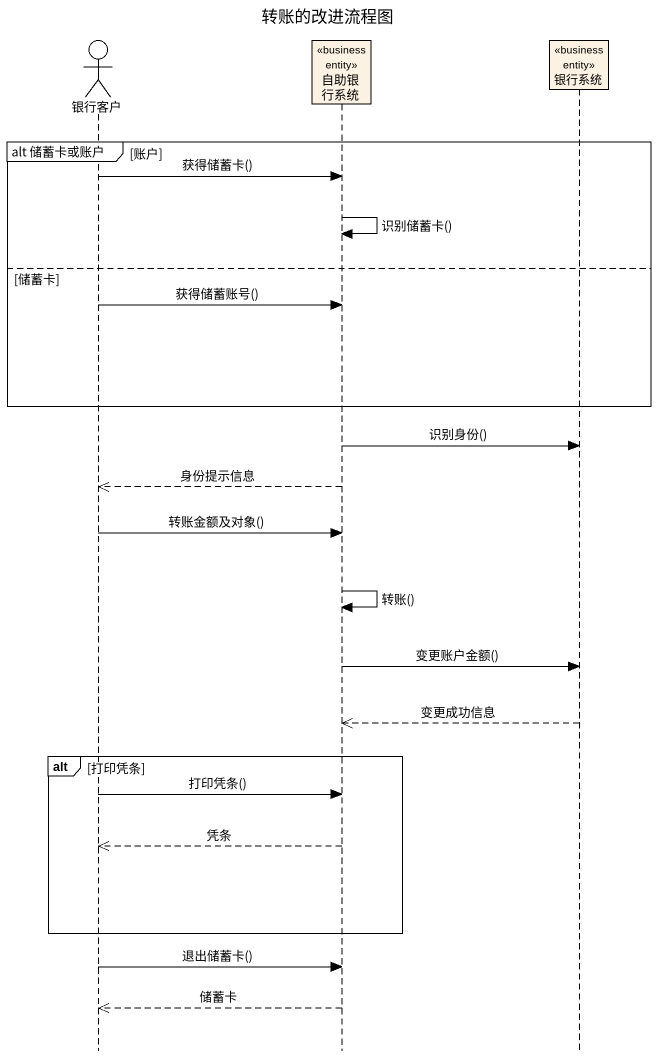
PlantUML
@startuml
title 转账的改进流程图
hide footbox
actor 银行客户
participant 自助银行系统 <<business entity>>
participant 银行系统 <<business entity>>

group alt 储蓄卡或账户 [账户]
  银行客户 -> 自助银行系统 : 获得储蓄卡()
  自助银行系统 -> 自助银行系统 : 识别储蓄卡()
else 储蓄卡
  银行客户 -> 自助银行系统 : 获得储蓄账号()
end
自助银行系统 -> 银行系统 : 识别身份()
自助银行系统 -->> 银行客户 : 身份提示信息
银行客户 -> 自助银行系统 : 转账金额及对象()
自助银行系统 -> 自助银行系统 : 转账()
自助银行系统 -> 银行系统 : 变更账户金额()
银行系统 -->> 自助银行系统 : 变更成功信息
alt 打印凭条
  银行客户 -> 自助银行系统 : 打印凭条()
  自助银行系统 -->> 银行客户 : 凭条
end
银行客户 -> 自助银行系统 : 退出储蓄卡()
自助银行系统 -->> 银行客户 : 储蓄卡
@enduml
